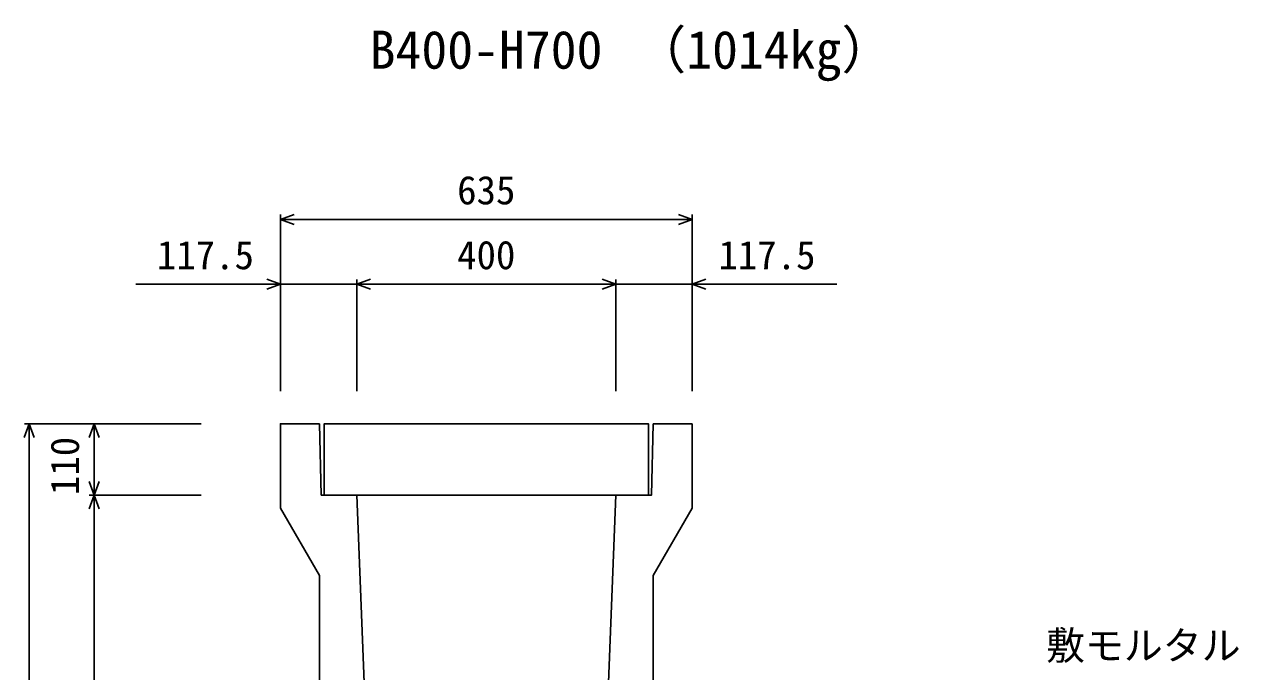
# Model space of a CAD drawing. Units: millimetres, scale not verified. Extents: x -25200 to 25200, y -8910 to 8910.
# Drawn here: x 8947 to 10820, y -1215 to -216 of the extents above; entities that cross this region are included whole.
import ezdxf
from ezdxf.enums import TextEntityAlignment as Align

# ---------------------------------------------------------------- set-up
doc = ezdxf.new("R2010")
doc.units = ezdxf.units.MM
doc.header["$LTSCALE"] = 30
for name, color, linetype, lineweight in [('0-0_DIM', 7, 'Continuous', 25), ('0-2_HATCH', 6, 'Continuous', 25), ('0-5_OUTLINE', 3, 'Continuous', 25), ('0-6_TXT', 7, 'Continuous', 25)]:
    doc.layers.add(name, color=color, linetype=linetype, lineweight=lineweight)
doc.styles.add('ＭＳ ゴシック', font='')
doc.styles.get('ＭＳ ゴシック').set_extended_font_data('MS Gothic')

msp = doc.modelspace()

# ---------------------------------------------------------------- linework, layer by layer
at = {"layer": '0-0_DIM'}
for p, q in [((9342.28, -509.73), (9342.28, -782.23)), ((9977.28, -517.23), (9342.28, -517.23)), ((9977.28, -509.73), (9977.28, -782.23)), ((9118.9, -617.23), (9342.28, -617.23)), ((9459.78, -617.23), (9342.28, -617.23)), ((9459.78, -609.73), (9459.78, -782.23)), ((9459.78, -617.23), (9859.78, -617.23)), ((9859.78, -609.73), (9859.78, -782.23)), ((9859.78, -617.23), (9977.28, -617.23)), ((10200.66, -617.23), (9977.28, -617.23)), ((8947.28, -832.23), (9219.78, -832.23)), ((8954.78, -832.23), (8954.78, -1727.23)), ((9054.78, -832.23), (9054.78, -942.23)), ((9047.28, -942.23), (9219.78, -942.23)), ((9054.78, -942.23), (9054.78, -1642.23))]:
    msp.add_line(p, q, dxfattribs=at)
for points in [[(9363.42, -524.93), (9342.28, -517.23), (9363.42, -509.54)], [(9956.14, -509.54), (9977.28, -517.23), (9956.14, -524.93)], [(9321.14, -609.54), (9342.28, -617.23), (9321.14, -624.93)], [(9480.92, -624.93), (9459.78, -617.23), (9480.92, -609.54)], [(9838.64, -609.54), (9859.78, -617.23), (9838.64, -624.93)], [(9998.42, -609.54), (9977.28, -617.23), (9998.42, -624.93)], [(8962.48, -853.38), (8954.78, -832.23), (8947.08, -853.38)], [(9047.08, -853.38), (9054.78, -832.23), (9062.47, -853.38)], [(9062.47, -921.09), (9054.78, -942.23), (9047.08, -921.09)], [(9047.08, -963.38), (9054.78, -942.23), (9062.47, -963.38)]]:
    msp.add_lwpolyline(points, dxfattribs=at)
at = {"layer": '0-2_HATCH'}
msp.add_lwpolyline([(9409.78, -942.23), (9909.78, -942.23), (9909.78, -832.23), (9409.78, -832.23)], close=True, dxfattribs=at)
at = {"layer": '0-5_OUTLINE'}
for p, q in [((9402.28, -832.23), (9404.78, -942.23)), ((9977.28, -832.23), (9917.28, -832.23)), ((9977.28, -962.23), (9977.28, -832.23)), ((9459.78, -942.23), (9404.78, -942.23)), ((9459.78, -942.23), (9485.39, -1594.2)), ((9859.78, -942.23), (9834.17, -1594.2)), ((9977.28, -962.23), (9917.28, -1066.23)), ((9402.28, -1066.23), (9402.28, -1572.23)), ((9917.28, -1066.23), (9917.28, -1572.23))]:
    msp.add_line(p, q, dxfattribs=at)
for points in [[(9402.28, -832.23), (9342.28, -832.23), (9342.28, -962.23), (9402.28, -1066.23)], [(9917.28, -832.23), (9914.78, -942.23), (9859.78, -942.23)]]:
    msp.add_lwpolyline(points, dxfattribs=at)

# ---------------------------------------------------------------- texts
at = {"layer": '0-0_DIM', "style": 'ＭＳ ゴシック'}
for s, p in [('635', (9614.78, -507.23)), ('117.5', (9151.67, -607.23)), ('400', (9614.78, -607.23)), ('117.5', (10017.89, -607.23)), ('敷モルタル', (10523.17, -1209.35))]:
    msp.add_text(s, height=43.99, dxfattribs=at).set_placement(p, align=Align.BOTTOM_LEFT)
msp.add_text('110', height=43.99, rotation=90, dxfattribs=at).set_placement((9044.78, -942.23), align=Align.BOTTOM_LEFT)
at = {"layer": '0-6_TXT', "style": 'ＭＳ ゴシック'}
for s, p in [('（1014kg）', (9888.15, -302.45)), ('B400-H700', (9479.78, -302.45))]:
    msp.add_text(s, height=58.65, dxfattribs=at).set_placement(p, align=Align.BOTTOM_LEFT)

doc.saveas('drawing.dxf')
